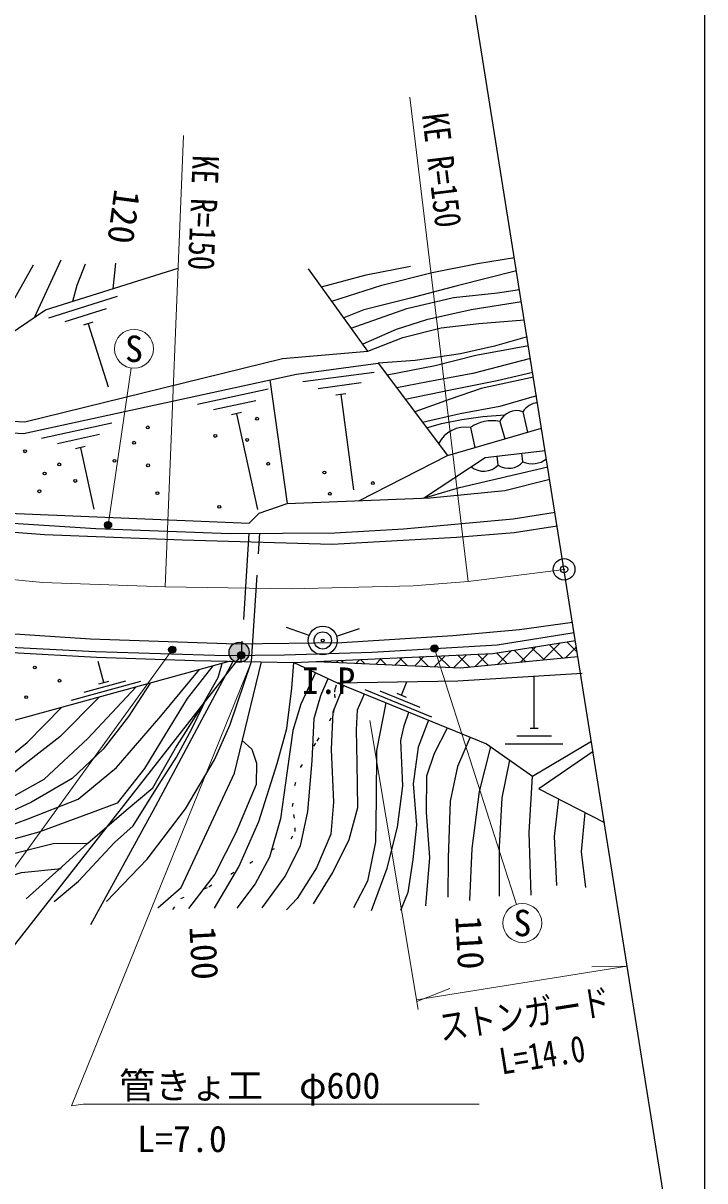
# Model space of a CAD drawing. Units: millimetres at full size, sheet at 1:1000; details may follow other scales. Extents: x 40000 to 680000, y 20000 to 380000.
# Drawn here: x 531692 to 579000, y 238867 to 319216 of the extents above; entities that cross this region are included whole.
import ezdxf
from ezdxf.enums import TextEntityAlignment as Align

# ---------------------------------------------------------------- set-up
doc = ezdxf.new("R2010")
doc.units = ezdxf.units.MM
doc.header["$LTSCALE"] = 1000
doc.header["$PDMODE"] = 32
doc.header["$PDSIZE"] = 500
for name, pattern in [('CHAIN', [18.5, 12, -1.5, 3.5, -1.5]), ('DASHED', [7.5, 6, -1.5]), ('DOTTED', [1.75, 0.25, -1.5])]:
    doc.linetypes.add(name, pattern=pattern)
for name, color, linetype, lineweight in [('M-BGD', 7, 'Continuous', 25), ('M-BMK', 2, 'CHAIN', 13), ('M-BMK-OTRS', 5, 'Continuous', 25), ('M-BMK-SRVR', 3, 'Continuous', 25), ('M-STR-HTXT', 7, 'Continuous', 13), ('M-STR-STRC', 7, 'Continuous', 25), ('M-TTL-BAND', 7, 'Continuous', 25)]:
    doc.layers.add(name, color=color, linetype=linetype, lineweight=lineweight)
doc.layers.add('M-OTRS', color=6, linetype='Continuous')
doc.styles.add('ＭＳ ゴシック', font='')
doc.styles.get('ＭＳ ゴシック').set_extended_font_data('MS Gothic')

msp = doc.modelspace()

# ---------------------------------------------------------------- hatches: boundary and pattern name
at = {"layer": 'M-BGD'}
for points in [[(547378, 275550, -0.41421), (546678, 274850, -0.41421), (545978, 275550, -1)], [(547037, 275462, -1), (546598, 275223, -0.41421), (546698, 275562, -0.41421)]]:
    msp.add_hatch(color=256, dxfattribs=at).paths.add_polyline_path(points)
at = {"layer": 'M-STR-STRC'}
for points in [[(537802, 284504, -1), (537363, 284265, -0.41421), (537463, 284604, -0.41421)], [(542258, 275852, -1), (541819, 275613, -0.41421), (541919, 275952, -0.41421)], [(560466, 275936, -1), (560026, 275697, -0.41421), (560126, 276036, -0.41421)]]:
    msp.add_hatch(color=256, dxfattribs=at).paths.add_polyline_path(points)

# ---------------------------------------------------------------- linework, layer by layer
at = {"layer": 'M-BGD'}
for p, q in [((534298, 302775), (532448, 298773)), ((538093, 302568), (537913, 300784)), ((538225, 300254), (533457, 298748)), ((537452, 299380), (534591, 298477)), ((536536, 298462), (535869, 298251)), ((536202, 298357), (537588, 293969)), ((556058, 294972), (551102, 294311)), ((548814, 294455), (550018, 285872)), ((555146, 294245), (552172, 293848)), ((548687, 293813), (543801, 292750)), ((554085, 293498), (553391, 293406)), ((553738, 293452), (554624, 286819)), ((547837, 293014), (544906, 292376)), ((546841, 292184), (546157, 292035)), ((546499, 292109), (547947, 285460)), ((566377, 292245), (566687, 290825)), ((537851, 291455), (532965, 290391)), ((562727, 291144), (563044, 289760)), ((564762, 291561), (565112, 290364)), ((537001, 290656), (534070, 290018)), ((536005, 289825), (535321, 289676)), ((535663, 289750), (536590, 285494)), ((566372, 288770), (566304, 289364)), ((564657, 288550), (564586, 289166)), ((564640, 274727), (565587, 275673)), ((566548, 274909), (565757, 275700)), ((566204, 274876), (567269, 275941)), ((567838, 275033), (566977, 275894)), ((567769, 275026), (568951, 276208)), ((569129, 275157), (568197, 276088)), ((569333, 275176), (570089, 275932)), ((570149, 275550), (569417, 276283)), ((546818, 275343), (528535, 251997)), ((537288, 273466), (536892, 274912)), ((552100, 274914), (552104, 274918)), ((552415, 274900), (552384, 274930)), ((553454, 274854), (553583, 274983)), ((553894, 274835), (553739, 274990)), ((554809, 274795), (555063, 275048)), ((555374, 274770), (555094, 275050)), ((556164, 274735), (556543, 275114)), ((556853, 274705), (556448, 275110)), ((557518, 274675), (558024, 275181)), ((558332, 274640), (557801, 275171)), ((558873, 274616), (559506, 275249)), ((559812, 274574), (559153, 275233)), ((560227, 274556), (560547, 274876)), ((561291, 274509), (560506, 275294)), ((560547, 274876), (560987, 275316)), ((561582, 274496), (562468, 275383)), ((562676, 274538), (561859, 275355)), ((563076, 274577), (563950, 275450)), ((563967, 274662), (563212, 275417)), ((565257, 274786), (564537, 275506)), ((535036, 272226), (539858, 273548)), ((535921, 272780), (538814, 273573)), ((536951, 273373), (537626, 273558)), ((557946, 272579), (558326, 273511)), ((567151, 270283), (567151, 273903)), ((555404, 272970), (560033, 271078)), ((556444, 272869), (559221, 271734)), ((557622, 272712), (558270, 272447)), ((566871, 270283), (567431, 270283)), ((565151, 269203), (569151, 269203)), ((565951, 269743), (568351, 269743))]:
    msp.add_line(p, q, dxfattribs=at)
at = {"layer": 'M-BGD', "linetype": 'DASHED'}
for p, q in [((547344, 283808), (546792, 274921)), ((547538, 274906), (548113, 283811))]:
    msp.add_line(p, q, dxfattribs=at)
at = {"layer": 'M-BGD'}
for points in [[(553116, 299913), (556581, 301042), (560076, 301915), (563230, 302533), (565785, 302958)], [(510864, 294054), (512386, 295787), (516201, 294127), (524835, 291913), (531810, 291549), (549689, 295940), (555611, 296441), (551490, 302176)], [(525062, 297020), (521625, 296069), (517593, 295382), (519312, 294114), (524124, 293190), (528901, 296388), (533249, 299312), (542446, 302215)], [(532384, 302430), (530797, 299568), (529709, 296932)], [(536006, 302499), (535420, 300999), (535120, 299902)], [(552392, 300921), (555494, 301745), (558584, 302341)], [(565933, 302024), (561802, 300978), (558563, 300126), (555324, 299316), (553944, 298761)], [(554459, 298045), (558307, 299423), (561546, 300168), (564615, 300488), (566140, 300730)], [(566276, 299873), (562782, 299316), (559692, 298635), (557583, 297953), (555254, 296939)], [(555611, 296441), (558051, 297399), (560694, 298060), (563315, 298379), (566473, 298635)], [(566661, 297456), (564402, 296803), (562036, 296271), (558904, 295802), (556340, 295615)], [(556947, 294804), (560289, 295461), (563102, 296164), (566758, 296847)], [(566901, 295948), (562889, 294907), (559778, 294311), (557620, 293903)], [(489535, 292006), (492596, 294757), (512673, 293984), (524297, 291205), (531716, 290733), (550660, 294857), (556340, 295615), (561134, 289201)], [(558197, 293131), (561461, 293800), (564594, 294417), (567054, 294987)], [(567109, 294641), (563486, 293864), (561333, 293118), (558862, 292240)], [(567315, 293350), (564767, 292599), (562018, 292109), (559413, 291503)], [(492208, 292861), (497222, 292296), (499564, 289289), (506126, 288140), (521408, 286075), (528981, 285271), (547365, 284521), (548066, 285207), (550018, 285872), (559945, 286261), (565122, 286787), (568235, 287573)], [(559686, 291139), (560723, 291433), (562143, 291703), (563593, 291905), (565120, 292032)], [(554981, 286067), (561134, 289201), (567671, 291113)], [(494748, 289358), (508498, 287267), (515510, 286394), (525395, 284950), (530247, 284560), (536728, 284142), (546069, 283802), (553321, 283832), (558093, 284129), (565701, 284813), (568601, 285275)], [(559475, 286243), (563759, 289070), (567920, 289551)], [(494677, 288835), (509992, 286475), (523414, 284708), (528341, 284090), (533174, 283722), (542752, 283353), (553144, 283047), (561759, 283537), (565768, 283861), (568750, 284336)], [(559475, 286243), (561975, 286994), (568100, 288420)], [(546054, 274936), (529613, 270428), (518548, 269856), (509558, 271840), (504398, 271195), (497922, 272517), (494293, 272162), (489744, 274553), (487231, 281855)], [(493729, 281871), (505089, 280121), (517642, 278465), (528278, 277008), (536368, 276481), (546468, 276143), (553818, 276227), (561511, 276712), (566140, 277142), (569818, 277632)], [(493598, 280908), (503376, 279340), (524485, 276516), (528070, 276057), (536714, 275596), (545730, 275333), (549825, 275371), (555913, 275562), (564579, 276071), (569931, 276923)], [(490232, 278872), (494908, 277997), (497489, 279652), (500731, 279263), (502050, 278322), (504036, 277313), (506968, 276665), (511943, 275885), (517730, 275433), (521242, 275074), (524134, 275230), (526239, 275886), (530930, 275527), (536778, 275216), (543581, 274986), (550487, 274847), (556115, 275095), (564287, 275466), (570018, 276378)], [(536387, 256648), (540872, 264846), (546259, 274932)], [(537466, 258258), (540292, 261182), (542962, 264691), (544977, 268080), (546052, 270536), (547538, 274906)], [(541036, 257818), (542649, 259216), (546348, 267160), (548231, 274892)], [(544961, 257799), (546655, 260652), (548037, 263818), (549326, 267831), (549991, 270253), (550341, 273051), (550487, 274847)], [(550487, 274847), (553490, 273428), (561850, 273571), (570480, 274111)], [(552055, 274916), (562032, 274477), (570196, 275259)], [(496150, 262613), (498763, 263215), (502269, 263483), (506647, 263104), (512119, 262189), (517077, 261385), (519998, 261227), (524286, 261562), (528194, 262589), (531969, 263973), (535520, 265357), (538166, 267549), (541248, 271121), (543920, 274351)], [(544845, 274605), (543080, 272352), (541539, 269852), (540107, 267477), (538208, 265089), (536489, 264442), (532781, 263058), (528931, 262004), (524375, 260620), (520243, 260107), (517064, 260487), (513647, 260956), (510207, 260978), (506969, 261469), (504032, 262564), (501240, 262519), (498471, 261738)], [(531904, 258444), (534632, 260900), (536191, 262314), (538848, 264595), (540696, 266150), (542275, 268899), (543969, 271614), (545232, 273800), (545498, 274784)], [(551988, 274138), (550967, 271946), (550396, 270124), (550010, 267326), (549550, 264002), (548776, 261332), (547782, 259492), (546511, 257798)], [(540498, 273413), (538992, 271103), (537250, 268826), (535084, 266794), (532270, 265143), (529049, 263664), (525274, 262570), (521133, 261943), (517113, 262144), (512423, 263126), (508125, 263842), (503971, 264422), (500375, 264310), (496664, 263528), (494430, 263015)], [(548279, 257816), (549845, 259970), (550950, 262124), (551447, 264499), (551760, 268015), (551890, 270954), (552350, 272555), (552848, 273731)], [(553934, 273246), (553179, 271396), (553069, 268800), (553237, 265146), (553053, 262937), (552040, 260599), (550713, 258464), (549958, 257672)], [(553490, 273428), (563845, 269196), (567028, 266951), (571130, 269393)], [(536958, 272442), (534234, 269694), (530589, 266832), (528133, 265515), (524984, 264489), (521645, 263970), (516642, 264015), (510545, 264796), (504347, 266071), (500528, 266004), (496508, 265111), (492838, 263949), (491230, 263347)], [(492615, 263101), (495764, 263726), (498712, 264463), (502218, 265155), (505591, 265155), (509566, 264284), (512392, 263592), (515943, 263212), (521035, 263168), (526060, 263770), (530164, 265089), (533157, 266740), (536178, 269562), (539536, 273149)], [(533847, 258252), (535542, 259663), (538036, 262339), (539335, 263515), (541140, 266393), (542336, 268278), (543395, 270233), (544498, 272530)], [(551837, 258096), (553181, 260268), (554323, 262551), (554913, 264778), (554876, 267852), (554821, 270172), (554895, 271558), (555369, 272660)], [(484854, 264860), (486866, 264462), (489569, 264485), (493366, 265221), (497017, 266137), (499898, 266539), (502757, 266628), (506911, 265981), (510641, 265467), (514808, 265378), (521978, 265311), (525975, 265668), (529027, 266920), (531975, 269286), (534384, 271736)], [(556855, 272053), (556222, 268741), (556186, 265329), (556149, 262402), (555596, 259659), (554620, 257818)], [(555873, 257634), (556959, 260561), (557678, 263415), (558046, 266286), (557899, 269434), (558122, 270437), (558467, 271394)], [(559816, 270842), (559098, 268964), (558766, 266423), (558988, 263544), (558730, 261169), (558380, 258886), (557883, 257635)], [(559633, 257947), (559909, 261298), (559688, 264427), (559706, 266968), (560240, 268551), (561142, 270300)], [(546899, 269420), (547558, 268832), (547889, 267856), (547871, 266365), (546453, 263027), (544998, 260155), (543174, 257762)], [(562716, 269657), (561824, 267630), (561327, 265219), (561180, 261279), (561161, 258555)], [(562690, 258334), (562856, 261942), (563353, 265900), (564145, 268984)], [(571247, 268658), (567468, 266083), (572029, 263746)], [(565436, 268073), (564900, 265440), (564716, 262053), (564735, 258629)], [(566945, 258684), (566816, 263047), (567028, 266951)], [(568843, 265379), (568551, 262770), (568699, 259365)], [(570675, 264440), (570412, 261703), (570725, 259218)], [(524243, 258608), (527995, 260082), (530563, 261466), (533779, 262292), (536191, 262314)], [(527771, 258296), (529513, 259635), (531568, 260260), (534338, 260550)]]:
    msp.add_lwpolyline(points, dxfattribs=at)
at = {"layer": 'M-BGD', "linetype": 'DOTTED'}
msp.add_lwpolyline([(542076, 257693), (542645, 258458), (544580, 259278), (547417, 260927), (550282, 262595), (550579, 263113), (550520, 264036), (550395, 264842), (550542, 266302), (550946, 267548), (552094, 269393), (552966, 270785), (553249, 271369), (553335, 272384), (553323, 272784), (553357, 273068), (553490, 273428)], dxfattribs=at)
at = {"layer": 'M-BGD'}
for centre, radius in [((547925, 291761), 100), ((540346, 291158), 100), ((539389, 290094), 100), ((545025, 290566), 100), ((547240, 290291), 100), ((531825, 289503), 100), ((534198, 288595), 100), ((538027, 288838), 100), ((540360, 288526), 100), ((548692, 288639), 100), ((533181, 287959), 100), ((552594, 288033), 100), ((535311, 287444), 100), ((555955, 287294), 100), ((532815, 286725), 100), ((541005, 286593), 100), ((552971, 286556), 100), ((545304, 285648), 100), ((546678, 275550), 700), ((546818, 275343), 250), ((532498, 274494), 100), ((534211, 273579), 100), ((531901, 272438), 100)]:
    msp.add_circle(centre, radius, dxfattribs=at)
for centre, radius, start, end in [((567500, 291567), 1312, 94.79196, 148.88898), ((565934, 291042), 1282, 69.77411, 156.12648), ((562359, 289146), 2032, 79.58916, 154.60787), ((564197, 289139), 2487, 76.87099, 126.24193), ((563645, 289527), 1406, 231.83603, 315.99245), ((565390, 289633), 1308, 235.91036, 318.68977), ((567018, 290265), 1628, 246.65246, 307.61847)]:
    msp.add_arc(centre, radius, start, end, dxfattribs=at)
at = {"layer": 'M-BMK'}
msp.add_lwpolyline([(270554, 314893), (283293, 315061), (290170, 314835), (297536, 314378), (306231, 313319), (331945, 309552), (369736, 303837), (426529, 295537), (469524, 289034), (504576, 283833), (524831, 281193), (533049, 280390), (541549, 280086), (550298, 279952), (558766, 280153), (562585, 280474), (569232, 281309)], dxfattribs=at)
at = {"layer": 'M-BMK-OTRS'}
msp.add_line((576328, 236751), (562250, 325154), dxfattribs=at)
at = {"layer": 'M-BMK-SRVR'}
for p, q in [((551541, 276710), (549964, 277279)), ((553433, 276679), (555027, 277198))]:
    msp.add_line(p, q, dxfattribs=at)
for centre, radius in [((569232, 281309), 750), ((552482, 276370), 1000), ((552482, 276370), 600), ((552482, 276370), 100)]:
    msp.add_circle(centre, radius, dxfattribs=at)
at = {"layer": 'M-OTRS'}
msp.add_point((569232, 281309), dxfattribs=at)
at = {"layer": 'M-STR-HTXT'}
for p, q in [((562585, 280474), (558515, 314091)), ((542818, 311408), (541549, 280086)), ((537582, 284385), (539188, 295280)), ((542038, 275733), (528637, 257248)), ((560246, 275817), (565925, 258048)), ((547538, 274906), (535043, 244084)), ((555749, 270812), (559106, 250760)), ((558992, 251438), (573618, 253767)), ((573618, 253767), (571164, 253722)), ((559012, 251322), (561300, 252212)), ((535043, 244084), (535852, 244184)), ((535852, 244184), (563349, 244184))]:
    msp.add_line(p, q, dxfattribs=at)
for centre in [(539385, 296616), (566336, 256762)]:
    msp.add_circle(centre, 1350, dxfattribs=at)
at = {"layer": 'M-STR-STRC'}
for centre in [(537582, 284385), (542038, 275733), (560246, 275817)]:
    msp.add_circle(centre, 250, dxfattribs=at)
at = {"layer": 'M-TTL-BAND'}
msp.add_line((579000, 20000), (579000, 370000), dxfattribs=at)

# ---------------------------------------------------------------- texts
at = {"layer": 'M-BGD', "style": 'ＭＳ ゴシック'}
for s, rotation, p in [('120', 262.359, (537238, 305974)), ('100', 273.097, (542780, 254610)), ('110', 273.097, (561232, 255330))]:
    msp.add_text(s, height=1833, rotation=rotation, dxfattribs=at).set_placement(p, align=Align.BOTTOM_CENTER)
at = {"layer": 'M-BMK-SRVR', "style": 'ＭＳ ゴシック'}
msp.add_text('I.P', height=1833, dxfattribs=at).set_placement((552870, 272114), align=Align.BOTTOM_CENTER)
at = {"layer": 'M-STR-HTXT', "style": 'ＭＳ ゴシック', "width": 0.8}
for s, rotation, p in [('KE R=150', 276.904, (559300, 308839)), ('KE R=150', 267.679, (542752, 306115)), ('ストンガード', 9.049, (566708, 248995)), ('L=14.0', 9.049, (567948, 246170))]:
    msp.add_text(s, height=1833, rotation=rotation, dxfattribs=at).set_placement(p, align=Align.BOTTOM_CENTER)
at = {"layer": 'M-STR-HTXT', "style": 'ＭＳ ゴシック'}
for p in [(539385, 296616), (566336, 256762)]:
    msp.add_text('S', height=1833, dxfattribs=at).set_placement(p, align=Align.MIDDLE_CENTER)
for s, p in [('  管きょ工\u3000φ600', (535852, 245489)), ('   L=7.0', (535852, 241780))]:
    msp.add_text(s, height=1833, dxfattribs=at).set_placement(p, align=Align.MIDDLE_LEFT)

doc.saveas('drawing.dxf')
